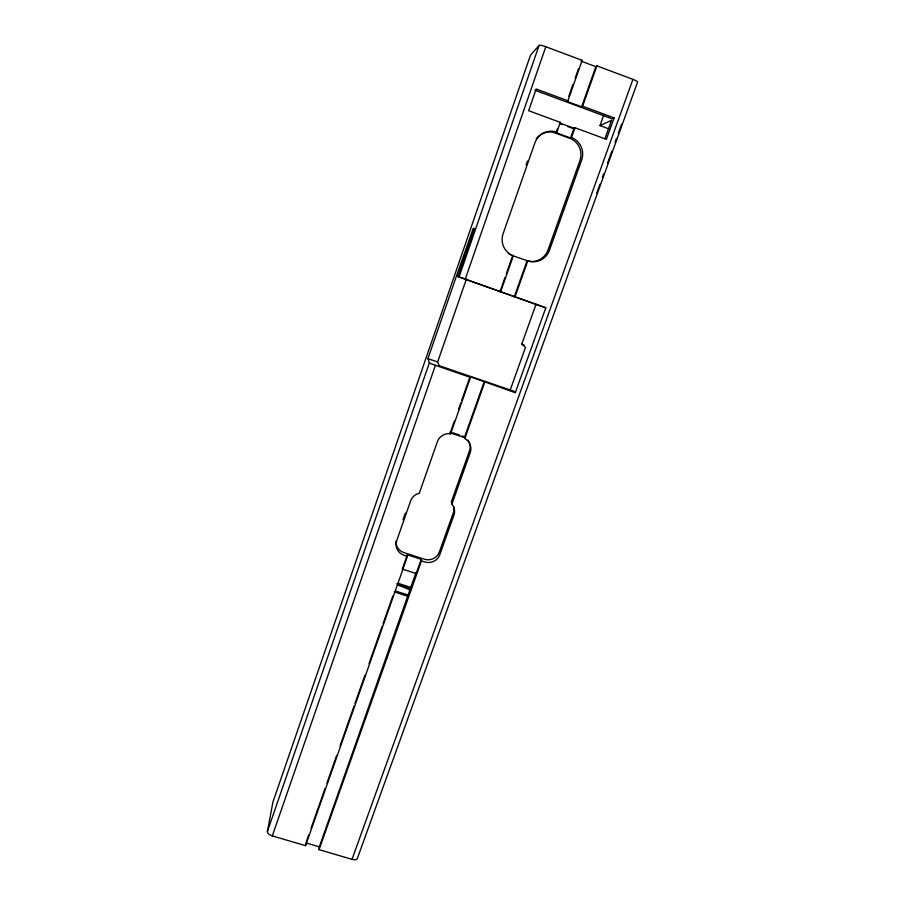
<?xml version="1.0" encoding="UTF-8"?>
<svg xmlns="http://www.w3.org/2000/svg" width="905" height="905" viewBox="0 0 905 905"><rect width="100%" height="100%" fill="white"/><g stroke="black" fill="none" stroke-linecap="round" stroke-linejoin="round"><path stroke-width="1.36" d="M319.058 849.648L319.341 846.865L416.074 572.367L416.198 573.566L402.306 569.098L407.329 554.81L421.244 559.313L421.436 560.874L319.058 849.648L352.011 859.343A5.622 2.692 20.7 0 0 357.486 858.098L637.493 82.276A6.29 1.097 19 0 0 632.912 79.368L596.915 65.873L595.841 66.676L581.621 106.813L566.994 101.394L567.921 100.783L582.153 60.352L545.817 46.732A6.346 1.12 19.8 0 0 539.063 45.408L530.488 55.216L272.959 801.943L267.382 831.582A5.656 2.738 18.3 0 0 272.315 835.903L305.551 845.677L407.454 556.349L407.329 554.81M305.551 845.677L305.89 842.906L319.341 846.865M407.454 556.349L404.094 555.251A11.856 11.494 -6.4 0 1 396.695 540.726L410.621 500.918A11.923 11.629 -8.8 0 1 416.673 494.187L419.264 493.316L437.375 441.697A12.025 11.822 -17.3 0 1 449.604 433.653L450.6 433.846L470.487 377.408L431.233 363.821L429.389 362.781L427.941 358.629L456.573 275.674L458.812 276.466M470.487 377.408L470.057 376.672L515.296 392.713L545.806 307.824L457.828 276.523L474.424 228.467L473.213 228.422L456.573 275.674M267.382 831.582L429.389 362.781M458.948 277.269L539.063 45.408M272.315 835.903L435.373 365.405M465.125 279.555L545.817 46.732M515.296 392.713L514.187 391.322L439.197 365.699L437.658 361.955L466.38 279.113M526.088 164.959L527.468 161M403.019 519.73L405.316 513.146M306.354 841.582L308.696 834.942M311.037 828.301L325.065 788.459M326.931 783.142L336.751 755.256M340.031 745.958L354.059 706.115M354.986 703.457L364.817 675.571M369.025 663.614L382.114 626.43M383.053 623.771L392.872 595.886M450.6 433.846L450.271 432.862L454.412 421.097M458.552 409.343L460.86 402.804M461.776 400.191L469.593 377.985M504.99 277.484L500.001 291.659L500.578 291.976L513.339 255.73A17.353 16.935 -74.4 0 1 503.112 233.716L534.798 143.114A17.806 17.138 -79 0 1 556.858 132.187L560.308 122.367L528.644 110.704L536.179 89.018L567.921 100.783M506.348 273.615L512.241 256.873M581.621 106.813L582.616 106.224L614.088 117.876L606.373 139.325L574.98 127.763L571.508 137.56L570.569 138.001L555.987 132.65L557.276 128.985M568.815 96.202L572.933 84.527M575.218 78.045L578.408 68.961M416.198 573.566L421.244 559.313M421.436 560.874L424.784 561.937A11.833 11.448 -9.3 0 0 439.807 554.708L453.937 515.137A11.901 11.584 -12.3 0 0 453.416 506.28L451.923 504.074L470.215 452.692A12.014 11.799 -19.5 0 0 465.679 439.049L464.389 437.601L484.254 381.525M514.334 296.682L527.083 260.685L527.796 260.855A17.331 16.89 -71.8 0 0 549.459 250.221L581.598 160.219A17.783 17.093 -77.3 0 0 571.508 137.56M570.569 138.001L574.019 128.239L574.98 127.763M464.774 438.608L484.752 382.272M514.979 297.021L527.796 260.855M582.616 106.224L596.915 65.873M510.624 388.856L525.522 347.294L521.766 344.115L536.02 304.284M609.585 129.155L599.97 125.603L603.748 115.059M604.913 138.748L611.531 120.331L599.97 125.603M352.011 859.343L632.912 79.368M596.667 193.308L599.97 184.168M602.323 177.629L603.737 173.715M607.504 163.262L611.746 151.508M615.049 142.357L616.463 138.442M618.353 133.216L621.644 124.076M582.153 60.352L581.157 61.167L595.841 66.676M560.308 122.367L559.426 122.876L574.019 128.239M555.987 132.65L556.858 132.187M614.088 117.876L612.074 118.804L534.832 90.206M450.271 432.862L464.389 437.601M512.694 255.583L513.339 255.73M398.087 583.306L411.492 587.605M396.786 583.861L411.571 588.589M397.465 584.268L410.915 588.578M395.485 591.033L408.042 595.049M394.275 591.904L408.132 596.338M453.36 432.952L459.683 435.079M427.941 358.629L437.658 361.955M521.766 344.115L524.119 344.929M457.828 276.523L545.806 307.824M527.083 260.685L512.219 255.482A17.206 16.788 -74.5 0 1 508.327 253.479M560.025 123.714L562.639 124.675M567.865 126.598L574.404 129.008M451.923 504.074L451.346 501.789L469.491 450.814A11.912 11.708 -19.5 0 0 467.942 440.113M395.971 541.088A11.765 11.403 -6.4 0 0 403.913 552.582L424.434 559.211A11.742 11.358 -9.3 0 0 439.332 552.039L453.337 512.773A11.799 11.494 -12.3 0 0 453.801 506.834M462.217 435.927A11.912 11.708 -19.5 0 1 464.989 437.285M450.079 432.047A11.923 11.731 -17.4 0 1 452.093 432.533M526.563 260.55A17.184 16.743 -72 0 0 548.034 250.006L579.879 160.773A17.625 16.946 -77.4 0 0 569.867 138.318L555.342 132.99A17.659 16.991 -79.1 0 0 536.201 138.77M397.612 585.094A25.634 6.946 19.4 0 1 409.569 589.868"/></g></svg>
